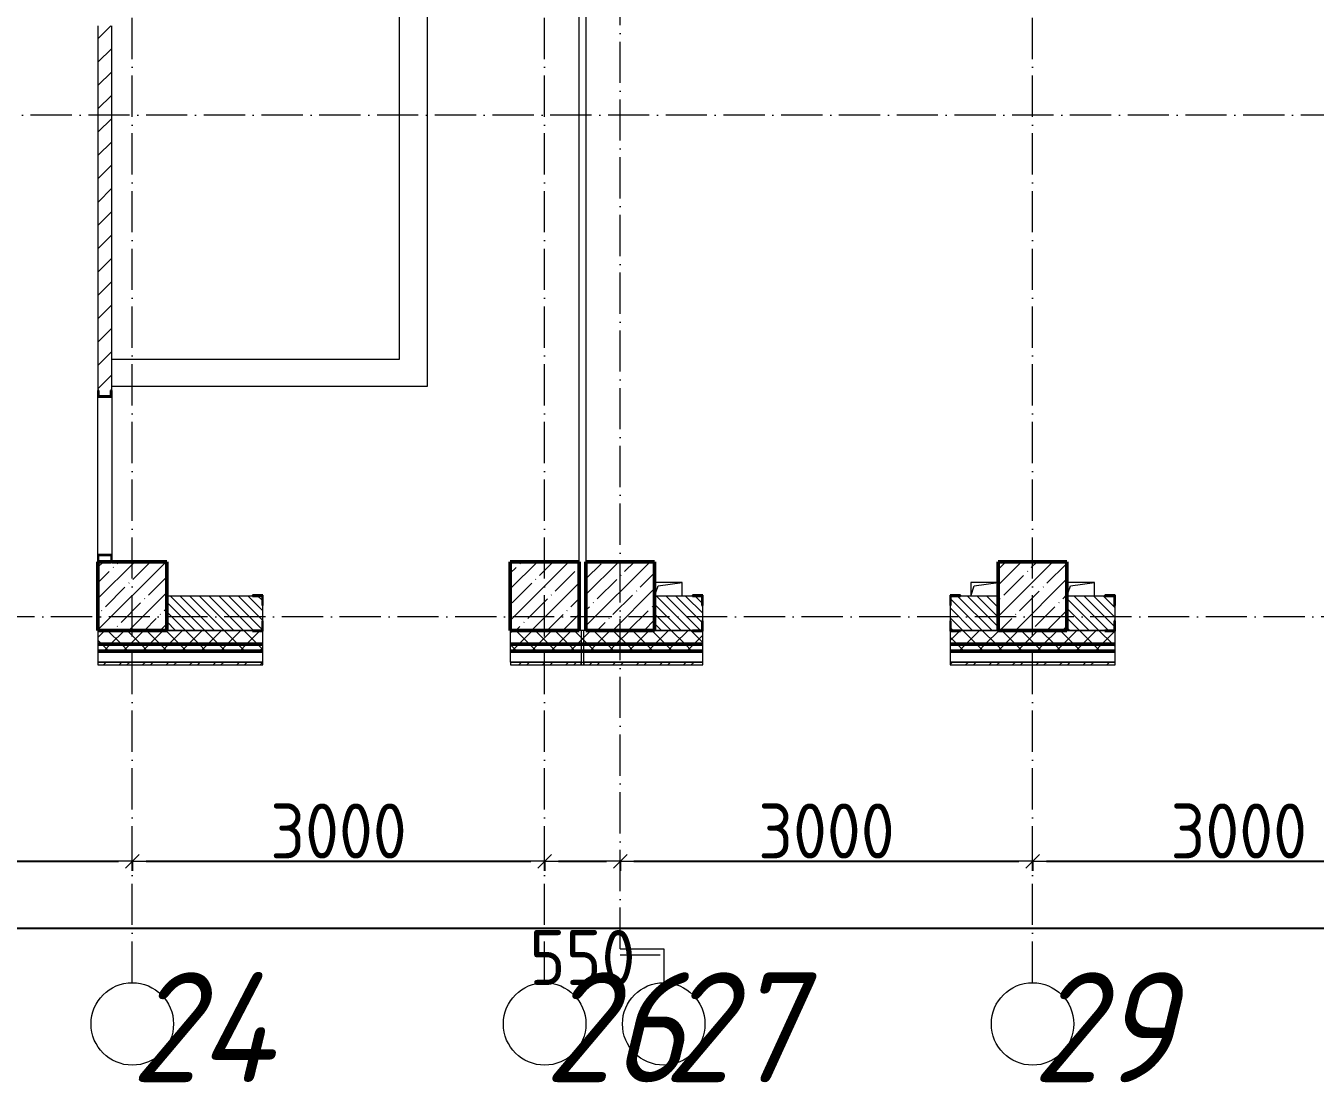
# Model space of a CAD drawing. Header units: millimetres. Extents: x -401725 to 250493, y 305116 to 802890.
# Drawn here: x 176704 to 186085, y 453809 to 461497 of the extents above; entities that cross this region are included whole.
import ezdxf

# ---------------------------------------------------------------- set-up
doc = ezdxf.new("R2010")
doc.units = ezdxf.units.MM
doc.linetypes.add('50_200_ШТРИХ_1Т_ш5_п1_п1_', pattern=[700, 500, -100, 0, -100])
for name, color, linetype, lineweight in [('A-____-____-DIMS', 7, 'Continuous', 9), ('A-FLOR-____-OTLN', 7, 'Continuous', 9), ('A-GENM-____-MCUT', 7, 'Continuous', 25), ('A-GENM-____-OTLN', 7, 'Continuous', 9), ('A-GENM-____-OTLN-1', 7, 'Continuous', 25), ('A-WALL-____-MCUT-2', 7, 'Continuous', 50), ('A-WALL-____-MCUT-3', 7, 'Continuous', 9), ('A-WALL-____-OTLN', 7, 'Continuous', 9), ('A-WALL-____-PATT-1', 7, 'Continuous', 9), ('A-WALL-FNSH-MCUT-1', 7, 'Continuous', 9), ('I-WALL-____-OTLN', 7, 'Continuous', 9), ('S-COLS-____-MCUT', 7, 'Continuous', 50), ('S-COLS-____-OTLN', 7, 'Continuous', 9), ('S-GRID-____-IDEN', 7, 'Continuous', 9), ('S-GRID-____-OTLN', 7, 'Continuous', 9), ('S-GRID-____-OTLN-1', 7, '50_200_ШТРИХ_1Т_ш5_п1_п1_', 9)]:
    doc.layers.add(name, color=color, linetype=linetype, lineweight=lineweight)
doc.styles.add('ISOCPEUR_I', font='isocpeui.ttf', dxfattribs={"width": 0.9, "height": 2.5})
doc.styles.add('СПДС', font='isocpeur.ttf', dxfattribs={"width": 0.9})
doc.dimstyles.new('Размера А3', dxfattribs={"dimtxt": 200, "dimasz": 100, "dimexe": 70, "dimexo": 100, "dimgap": 20, "dimtad": 1, "dimdec": 0, "dimrnd": 10, "dimzin": 0, "dimdsep": 46, "dimtxsty": 'СПДС', "dimblk": 'ARROWHEAD_6', "dimcen": 1, "dimclrd": 256, "dimclre": 256, "dimclrt": 256, "dimazin": 0, "dimtfac": 1, "dimtdec": 0, "dimtmove": 2, "dimatfit": 3, "dimfxl": 1, "dimtolj": 1, "dimtzin": 0, "dimarcsym": 0})
pattern_1 = [(45, (142429.06, 459015.94), (-70.71068, 70.71068), []), (135, (142429.06, 459015.94), (-70.71068, -70.71068), [])]
pattern_2 = [(135, (142429.057, 459015.94), (-35.35534, -35.35534), [])]
pattern_3 = [(45, (142429.06, 459015.94), (-85.53659, 85.53659), []), (45, (142486.08, 459015.94), (-85.53659, 85.53659), [])]

# ---------------------------------------------------------------- blocks, each defined once
blk = doc.blocks.new('BSC_Колонна _Прямоугольная - 500х500-V71-АР1_План отверстий 3 этажа в осях 1-64_А-ГГ')
at = {"layer": 'S-COLS-____-OTLN'}
h = blk.add_hatch(dxfattribs=at)
h.set_pattern_fill('FP_108', color=256, style=0, pattern_type=2)
h.set_pattern_definition([(45, (-41600, 1668.96), (-114.04925, 114.04925), []), (45, (-41485.95, 1668.96), (-114.04925, 114.04925), [201.613, -40.323, 3.353, -36.97])])
h.paths.add_polyline_path([(-250, -250), (250, -250), (250, 250), (-250, 250)], flags=0)
at = {"layer": 'S-COLS-____-MCUT'}
for p, q in [((250, 250), (-250, 250)), ((-250, 250), (-250, -250)), ((250, -250), (250, 250)), ((-250, -250), (250, -250))]:
    blk.add_line(p, q, dxfattribs=at)
blk = doc.blocks.new('BSC_Колонна _Прямоугольная - 500х500-V72-АР1_План отверстий 3 этажа в осях 1-64_А-ГГ')
at = {"layer": 'S-COLS-____-OTLN'}
h = blk.add_hatch(dxfattribs=at)
h.set_pattern_fill('FP_109', color=256, style=0, pattern_type=2)
h.set_pattern_definition([(45, (-38050, 1668.96), (-114.04925, 114.04925), []), (45, (-37935.95, 1668.96), (-114.04925, 114.04925), [201.613, -40.323, 3.353, -36.97])])
h.paths.add_polyline_path([(-250, -250), (250, -250), (250, 250), (-250, 250)], flags=0)
at = {"layer": 'S-COLS-____-MCUT'}
for p, q in [((250, 250), (-250, 250)), ((-250, 250), (-250, -250)), ((250, -250), (250, 250)), ((-250, -250), (250, -250))]:
    blk.add_line(p, q, dxfattribs=at)
blk = doc.blocks.new('BSC_Колонна _Прямоугольная - 500х500-V106-АР1_План отверстий 3 этажа в осях 1-64_А-ГГ')
at = {"layer": 'S-COLS-____-OTLN'}
h = blk.add_hatch(dxfattribs=at)
h.set_pattern_fill('FP_129', color=256, style=0, pattern_type=2)
h.set_pattern_definition([(45, (-38600, 1668.96), (-114.04925, 114.04925), []), (45, (-38485.95, 1668.96), (-114.04925, 114.04925), [201.613, -40.323, 3.353, -36.97])])
h.paths.add_polyline_path([(-250, -250), (250, -250), (250, 250), (-250, 250)], flags=0)
at = {"layer": 'S-COLS-____-MCUT'}
for p, q in [((250, 250), (-250, 250)), ((-250, 250), (-250, -250)), ((250, -250), (250, 250)), ((-250, -250), (250, -250))]:
    blk.add_line(p, q, dxfattribs=at)
blk = doc.blocks.new('BSC_Колонна _Прямоугольная - 500х500-V113-АР1_План отверстий 3 этажа в осях 1-64_А-ГГ')
at = {"layer": 'S-COLS-____-OTLN'}
h = blk.add_hatch(dxfattribs=at)
h.set_pattern_fill('FP_136', color=256, style=0, pattern_type=2)
h.set_pattern_definition([(45, (-35050, 1668.96), (-114.04925, 114.04925), []), (45, (-34935.95, 1668.96), (-114.04925, 114.04925), [201.613, -40.323, 3.353, -36.97])])
h.paths.add_polyline_path([(-150, -250), (250, -250), (250, 250), (-250, 250), (-250, -250), (-153, -250)], flags=0)
at = {"layer": 'S-COLS-____-MCUT'}
for p, q in [((-250, 250), (-250, -250)), ((-153, 250), (-247, 250)), ((250, 250), (-150, 250)), ((250, -250), (250, 250)), ((-250, -250), (250, -250))]:
    blk.add_line(p, q, dxfattribs=at)
blk = doc.blocks.new('Фахверк_СКБ_Уголок - 250_2700-27497298-АР1_План отверстий 3 этажа в осях 1-64_А-ГГ')
at = {"layer": 'A-GENM-____-MCUT'}
for p, q in [((200, 181), (125, 181)), ((125, 181), (125, 106)), ((125, 106), (131, 106)), ((131, 106), (131, 175)), ((131, 175), (200, 175)), ((200, 175), (200, 181)), ((131, -6), (125, -6)), ((125, -6), (125, -81)), ((125, -81), (200, -81)), ((131, -75), (131, -6)), ((200, -75), (131, -75)), ((200, -81), (200, -75))]:
    blk.add_line(p, q, dxfattribs=at)
blk = doc.blocks.new('154_Стойка_СКБ_Швеллер - СМ-2180_100-28318692-АР1_План отверстий 3 этажа в осях 1-64_А-ГГ')
at = {"layer": 'A-GENM-____-MCUT'}
for p, q in [((171, 50), (125, 50)), ((125, 50), (125, -50)), ((129.5, 42.4), (171, 42.4)), ((129.5, -42.4), (129.5, 42.4)), ((171, 42.4), (171, 50)), ((125, -50), (171, -50)), ((171, -42.4), (129.5, -42.4)), ((171, -50), (171, -42.4))]:
    blk.add_line(p, q, dxfattribs=at)
blk = doc.blocks.new('154_Фахверк_СКБ_Швеллер - Тип_100_3550_1-28320239-АР1_План отверстий 3 этажа в осях 1-64_А-ГГ')
at = {"layer": 'A-GENM-____-MCUT'}
for p, q in [((175, 50), (125, 50)), ((125, 50), (125, -50)), ((128, 47), (175, 47)), ((128, -47), (128, 47)), ((175, 47), (175, 50)), ((125, -50), (175, -50)), ((175, -47), (128, -47)), ((175, -50), (175, -47))]:
    blk.add_line(p, q, dxfattribs=at)
blk = doc.blocks.new('AR_Отверстие прямоугольное _в плите_ - AR_Отверстие прямоугольное _в плите_-30510712-АР1_План отверстий 3 этажа в осях 1-64_А-ГГ')
at = {"layer": 'A-GENM-____-OTLN'}
for p, q in [((100, 50), (-100, 50)), ((-100, -50), (-75, 25)), ((-75, 25), (100, 50)), ((100, -50), (100, 50))]:
    blk.add_line(p, q, dxfattribs=at)
blk = doc.blocks.new('AR_Отверстие прямоугольное _в плите_ - AR_Отверстие прямоугольное _в плите_-V177-АР1_План отверстий 3 этажа в осях 1-64_А-ГГ')
at = {"layer": 'A-GENM-____-OTLN'}
for p, q in [((100, 50), (-100, 50)), ((-100, 50), (-100, -50)), ((-100, -50), (-75, 25)), ((-75, 25), (100, 50))]:
    blk.add_line(p, q, dxfattribs=at)
blk = doc.blocks.new('Стены 7 - Стены 4-31196221-АР1_План отверстий 3 этажа в осях 1-64_А-ГГ')
at = {"layer": 'A-WALL-____-MCUT-3'}
for p, q in [((-1798.5, 41030.2), (-1798.5, 41010.2)), ((-1548.5, 41030.2), (-1798.5, 41030.2)), ((-1798.5, 41010.2), (-1548.5, 41010.2)), ((-1548.5, 41010.2), (-1548.5, 41030.2))]:
    blk.add_line(p, q, dxfattribs=at)
blk = doc.blocks.new('Ось сетки - Круг_Ø6_00__ISO-2_5_0_9K_-25732049-АР1_План отверстий 3 этажа в осях 1-64_А-ГГ')
at = {"layer": 'S-GRID-____-IDEN'}
blk.add_circle((0, 0), 3, dxfattribs=at)
blk = doc.blocks.new('ARROWHEAD_6')
at = {"color": 0, "linetype": 'Continuous'}
for p, q in [((0, 0), (-1, 0)), ((-0.5, -0.5), (0.5, 0.5))]:
    blk.add_line(p, q, dxfattribs=at)
blk = doc.blocks.new('*D2523')
at = {"layer": 'A-____-____-DIMS', "lineweight": -2, "transparency": 16777216}
for p, q in [((171479.1, 455423.5), (171479.1, 455347.4)), ((171579.1, 455417.4), (177379.1, 455417.4)), ((177479.1, 455423.5), (177479.1, 455347.4))]:
    blk.add_line(p, q, dxfattribs=at)
at = {"layer": 'Defpoints', "color": 0, "transparency": 16777216}
for p in [(171479.1, 455523.5), (177479.1, 455523.5), (177479.1, 455417.4)]:
    blk.add_point(p, dxfattribs=at)
at = {"layer": 'A-____-____-DIMS', "lineweight": -2, "transparency": 16777216, "xscale": 100, "yscale": 100, "zscale": 100, "rotation": 180}
blk.add_blockref('ARROWHEAD_6', (171479.1, 455417.4), dxfattribs=at)
at = {"layer": 'A-____-____-DIMS', "lineweight": -2, "transparency": 16777216, "xscale": 100, "yscale": 100, "zscale": 100}
blk.add_blockref('ARROWHEAD_6', (177479.1, 455417.4), dxfattribs=at)
at = {"layer": 'A-____-____-DIMS', "transparency": 16777216, "insert": (174479.1, 455637.4), "char_height": 400, "attachment_point": 5, "style": 'СПДС'}
blk.add_mtext('\\A1;6000', dxfattribs=at)
blk = doc.blocks.new('*D2524')
at = {"layer": 'A-____-____-DIMS', "lineweight": -2, "transparency": 16777216}
for p, q in [((177479.1, 455423.5), (177479.1, 455347.4)), ((177579.1, 455417.4), (180379.1, 455417.4)), ((180479.1, 455423.5), (180479.1, 455347.4))]:
    blk.add_line(p, q, dxfattribs=at)
at = {"layer": 'Defpoints', "color": 0, "transparency": 16777216}
for p in [(177479.1, 455523.5), (180479.1, 455523.5), (180479.1, 455417.4)]:
    blk.add_point(p, dxfattribs=at)
at = {"layer": 'A-____-____-DIMS', "lineweight": -2, "transparency": 16777216, "xscale": 100, "yscale": 100, "zscale": 100, "rotation": 180}
blk.add_blockref('ARROWHEAD_6', (177479.1, 455417.4), dxfattribs=at)
at = {"layer": 'A-____-____-DIMS', "lineweight": -2, "transparency": 16777216, "xscale": 100, "yscale": 100, "zscale": 100}
blk.add_blockref('ARROWHEAD_6', (180479.1, 455417.4), dxfattribs=at)
at = {"layer": 'A-____-____-DIMS', "transparency": 16777216, "insert": (178979.1, 455637.4), "char_height": 400, "attachment_point": 5, "style": 'СПДС'}
blk.add_mtext('\\A1;3000', dxfattribs=at)
blk = doc.blocks.new('*D2525')
at = {"layer": 'A-____-____-DIMS', "lineweight": -2, "transparency": 16777216}
for p, q in [((180479.1, 455423.5), (180479.1, 455347.4)), ((180579.1, 455417.4), (180929.1, 455417.4)), ((181029.1, 455423.5), (181029.1, 455347.4))]:
    blk.add_line(p, q, dxfattribs=at)
at = {"layer": 'Defpoints', "color": 0, "transparency": 16777216}
for p in [(180479.1, 455523.5), (181029.1, 455523.5), (181029.1, 455417.4)]:
    blk.add_point(p, dxfattribs=at)
at = {"layer": 'A-____-____-DIMS', "lineweight": -2, "transparency": 16777216, "xscale": 100, "yscale": 100, "zscale": 100, "rotation": 180}
blk.add_blockref('ARROWHEAD_6', (180479.1, 455417.4), dxfattribs=at)
at = {"layer": 'A-____-____-DIMS', "lineweight": -2, "transparency": 16777216, "xscale": 100, "yscale": 100, "zscale": 100}
blk.add_blockref('ARROWHEAD_6', (181029.1, 455417.4), dxfattribs=at)
at = {"layer": 'A-____-____-DIMS', "transparency": 16777216, "insert": (180754.1, 454717.4), "char_height": 400, "attachment_point": 5, "style": 'СПДС'}
blk.add_mtext('\\A1;550', dxfattribs=at)
blk = doc.blocks.new('*D2526')
at = {"layer": 'A-____-____-DIMS', "lineweight": -2, "transparency": 16777216}
for p, q in [((181029.1, 455423.5), (181029.1, 455347.4)), ((181129.1, 455417.4), (183929.1, 455417.4)), ((184029.1, 455423.5), (184029.1, 455347.4))]:
    blk.add_line(p, q, dxfattribs=at)
at = {"layer": 'Defpoints', "color": 0, "transparency": 16777216}
for p in [(181029.1, 455523.5), (184029.1, 455523.5), (184029.1, 455417.4)]:
    blk.add_point(p, dxfattribs=at)
at = {"layer": 'A-____-____-DIMS', "lineweight": -2, "transparency": 16777216, "xscale": 100, "yscale": 100, "zscale": 100, "rotation": 180}
blk.add_blockref('ARROWHEAD_6', (181029.1, 455417.4), dxfattribs=at)
at = {"layer": 'A-____-____-DIMS', "lineweight": -2, "transparency": 16777216, "xscale": 100, "yscale": 100, "zscale": 100}
blk.add_blockref('ARROWHEAD_6', (184029.1, 455417.4), dxfattribs=at)
at = {"layer": 'A-____-____-DIMS', "transparency": 16777216, "insert": (182529.1, 455637.4), "char_height": 400, "attachment_point": 5, "style": 'СПДС'}
blk.add_mtext('\\A1;3000', dxfattribs=at)
blk = doc.blocks.new('*D2527')
at = {"layer": 'A-____-____-DIMS', "lineweight": -2, "transparency": 16777216}
for p, q in [((184029.1, 455423.5), (184029.1, 455347.4)), ((184129.1, 455417.4), (186929.1, 455417.4)), ((187029.1, 455423.5), (187029.1, 455347.4))]:
    blk.add_line(p, q, dxfattribs=at)
at = {"layer": 'Defpoints', "color": 0, "transparency": 16777216}
for p in [(184029.1, 455523.5), (187029.1, 455523.5), (187029.1, 455417.4)]:
    blk.add_point(p, dxfattribs=at)
at = {"layer": 'A-____-____-DIMS', "lineweight": -2, "transparency": 16777216, "xscale": 100, "yscale": 100, "zscale": 100, "rotation": 180}
blk.add_blockref('ARROWHEAD_6', (184029.1, 455417.4), dxfattribs=at)
at = {"layer": 'A-____-____-DIMS', "lineweight": -2, "transparency": 16777216, "xscale": 100, "yscale": 100, "zscale": 100}
blk.add_blockref('ARROWHEAD_6', (187029.1, 455417.4), dxfattribs=at)
at = {"layer": 'A-____-____-DIMS', "transparency": 16777216, "insert": (185529.1, 455637.4), "char_height": 400, "attachment_point": 5, "style": 'СПДС'}
blk.add_mtext('\\A1;3000', dxfattribs=at)
blk = doc.blocks.new('*D2543')
at = {"layer": 'A-____-____-DIMS', "lineweight": -2, "transparency": 16777216}
for p, q in [((140079.1, 454935.3), (140079.1, 454859.2)), ((140179.1, 454929.2), (243479.1, 454929.2)), ((243579.1, 454935.3), (243579.1, 454859.2))]:
    blk.add_line(p, q, dxfattribs=at)
at = {"layer": 'Defpoints', "color": 0, "transparency": 16777216}
for p in [(140079.1, 455035.3), (243579.1, 455035.3), (243579.1, 454929.2)]:
    blk.add_point(p, dxfattribs=at)
at = {"layer": 'A-____-____-DIMS', "lineweight": -2, "transparency": 16777216, "xscale": 100, "yscale": 100, "zscale": 100, "rotation": 180}
blk.add_blockref('ARROWHEAD_6', (140079.1, 454929.2), dxfattribs=at)
at = {"layer": 'A-____-____-DIMS', "lineweight": -2, "transparency": 16777216, "xscale": 100, "yscale": 100, "zscale": 100}
blk.add_blockref('ARROWHEAD_6', (243579.1, 454929.2), dxfattribs=at)
at = {"layer": 'A-____-____-DIMS', "transparency": 16777216, "insert": (191829.1, 455149.2), "char_height": 400, "attachment_point": 5, "style": 'СПДС'}
blk.add_mtext('\\A1;103500', dxfattribs=at)

msp = doc.modelspace()

# ---------------------------------------------------------------- hatches: boundary and pattern name
at = {"layer": 'A-WALL-____-PATT-1'}
h = msp.add_hatch(dxfattribs=at)
h.set_pattern_fill('FP_4', color=256, style=0, pattern_type=2)
h.set_pattern_definition([(45, (142429.06, 459015.94), (-84.8528, 84.8528), [])])
h.paths.add_polyline_path([(177232.0567, 457596.983), (177326.0567, 457596.983), (177326.0567, 457643.983), (177232.0567, 457643.983)], flags=0)
h.paths.add_polyline_path([(177321.4567, 458801.483), (177321.4567, 458842.983), (177329.0567, 458842.983), (177329.0567, 461496.983), (177229.0567, 461496.983), (177229.9086, 458842.983), (177236.6567, 458842.983), (177236.6567, 458801.483)], flags=0)
h.paths.add_polyline_path([(177326.0567, 461499.983), (177326.0567, 461546.983), (177329.0567, 461546.983), (177329.0567, 464196.983), (177229.0567, 464196.983), (177229.0567, 461546.983), (177232.0567, 461546.983), (177232.0567, 461499.983), (177279.1123, 461499.983)], flags=0)
h = msp.add_hatch(dxfattribs=at)
h.set_pattern_fill('FP_6', color=256, style=0, pattern_type=2)
h.set_pattern_definition(pattern_2)
h.paths.add_polyline_path([(178423.0567, 457096.983), (178423.0567, 457165.983), (178429.0567, 457165.983), (178429.0567, 457277.983), (178423.0567, 457277.983), (178423.0567, 457346.983), (177729.0567, 457346.983), (177729.0567, 457096.983), (178354.0567, 457096.983)], flags=0)
h = msp.add_hatch(dxfattribs=at)
h.set_pattern_fill('FP_6', color=256, style=0, pattern_type=2)
h.set_pattern_definition(pattern_2)
h.paths.add_polyline_path([(183435.0567, 457096.983), (183779.0567, 457096.983), (183779.0567, 457346.983), (183435.0567, 457346.983), (183435.0567, 457277.983), (183429.0567, 457277.983), (183429.0567, 457165.983), (183435.0567, 457165.983), (183435.0567, 457101.2687)], flags=0)
h.paths.add_polyline_path([(181623.0567, 457096.983), (181623.0567, 457165.983), (181629.0567, 457165.983), (181629.0567, 457277.983), (181623.0567, 457277.983), (181623.0567, 457346.983), (181279.0567, 457346.983), (181279.0567, 457096.983), (181554.0567, 457096.983)], flags=0)
h = msp.add_hatch(dxfattribs=at)
h.set_pattern_fill('FP_6', color=256, style=0, pattern_type=2)
h.set_pattern_definition(pattern_2)
h.paths.add_polyline_path([(186779.0567, 457096.983), (186779.0567, 457346.983), (186435.0567, 457346.983), (186435.0567, 457277.983), (186429.0567, 457277.983), (186429.0567, 457165.983), (186435.0567, 457165.983), (186435.0567, 457096.983), (186601.987, 457096.983)], flags=0)
h.paths.add_polyline_path([(184623.0567, 457096.983), (184623.0567, 457165.983), (184629.0567, 457165.983), (184629.0567, 457277.983), (184623.0567, 457277.983), (184623.0567, 457346.983), (184279.0567, 457346.983), (184279.0567, 457096.983), (184554.0567, 457096.983)], flags=0)
h = msp.add_hatch(dxfattribs=at)
h.set_pattern_fill('FP_1', color=256, style=0, pattern_type=2)
h.set_pattern_definition(pattern_1)
h.paths.add_polyline_path([(243179.0567, 456996.983), (243679.0567, 456996.983), (243679.0567, 457096.983), (234654.0567, 457096.983), (234654.0567, 457090.983), (234579.0567, 457090.983), (234579.0567, 456996.983), (243160.8442, 456996.983)], flags=0)
h.paths.add_polyline_path([(231672.3263, 456996.983), (232779.0567, 456996.983), (232779.0567, 457090.983), (232704.0567, 457090.983), (232704.0567, 457096.983), (224829.0567, 457096.983), (224829.0567, 456996.983), (231429.0567, 456996.983)], flags=0)
h.paths.add_polyline_path([(223829.0567, 456996.983), (223829.0567, 457096.983), (222704.0567, 457096.983), (222704.0567, 457090.983), (222629.0567, 457090.983), (222629.0567, 456996.983), (223718.737, 456996.983)], flags=0)
h.paths.add_polyline_path([(220829.0567, 456996.983), (220829.0567, 457090.983), (220754.0567, 457090.983), (220754.0567, 457096.983), (219704.0567, 457096.983), (219704.0567, 457090.983), (219629.0567, 457090.983), (219629.0567, 456996.983), (220183.8085, 456996.983)], flags=0)
h.paths.add_polyline_path([(217829.0567, 456996.983), (217829.0567, 457096.983), (216704.0567, 457096.983), (216704.0567, 457090.983), (216629.0567, 457090.983), (216629.0567, 456996.983), (216704.0567, 456996.983)], flags=0)
h.paths.add_polyline_path([(213429.0567, 456996.983), (214829.0567, 456996.983), (214829.0567, 457096.983), (213504.0567, 457096.983), (213504.0567, 457090.983), (213429.0567, 457090.983)], flags=0)
h.paths.add_polyline_path([(211346.487, 456996.983), (211629.0567, 456996.983), (211629.0567, 457090.983), (211554.0567, 457090.983), (211554.0567, 457096.983), (210504.0567, 457096.983), (210504.0567, 457090.983), (210429.0567, 457090.983), (210429.0567, 456996.983), (210462.7549, 456996.983)], flags=0)
h.paths.add_polyline_path([(208629.0567, 456996.983), (208629.0567, 457096.983), (207504.0567, 457096.983), (207504.0567, 457090.983), (207429.0567, 457090.983), (207429.0567, 456996.983), (207504.0567, 456996.983)], flags=0)
h.paths.add_polyline_path([(205279.0567, 456996.983), (205629.0567, 456996.983), (205629.0567, 457090.983), (205554.0567, 457090.983), (205554.0567, 457096.983), (204504.0567, 457096.983), (204504.0567, 457090.983), (204429.0567, 457090.983), (204429.0567, 456996.983), (205160.362, 456996.983)], flags=0)
h.paths.add_polyline_path([(202629.0567, 456996.983), (202629.0567, 457090.983), (202554.0567, 457090.983), (202554.0567, 457096.983), (201504.0567, 457096.983), (201504.0567, 457090.983), (201429.0567, 457090.983), (201429.0567, 456996.983), (202509.1656, 456996.983)], flags=0)
h.paths.add_polyline_path([(199629.0567, 456996.983), (199629.0567, 457090.983), (199554.0567, 457090.983), (199554.0567, 457096.983), (198504.0567, 457096.983), (198504.0567, 457090.983), (198429.0567, 457090.983), (198429.0567, 456996.983), (198974.237, 456996.983)], flags=0)
h.paths.add_polyline_path([(195439.3085, 456996.983), (196629.0567, 456996.983), (196629.0567, 457090.983), (196554.0567, 457090.983), (196554.0567, 457096.983), (195504.0567, 457096.983), (195504.0567, 457090.983), (195429.0567, 457090.983), (195429.0567, 456996.983), (195435.0567, 456996.983)], flags=0)
h.paths.add_polyline_path([(192429.0567, 456996.983), (193629.0567, 456996.983), (193629.0567, 457090.983), (193554.0567, 457090.983), (193554.0567, 457096.983), (192504.0567, 457096.983), (192504.0567, 457090.983), (192429.0567, 457090.983)], flags=0)
h.paths.add_polyline_path([(187485.7192, 456996.983), (187629.0567, 456996.983), (187629.0567, 457090.983), (187554.0567, 457090.983), (187554.0567, 457096.983), (186504.0567, 457096.983), (186504.0567, 457090.983), (186429.0567, 457090.983), (186429.0567, 456996.983), (187279.0567, 456996.983)], flags=0)
h.paths.add_polyline_path([(184629.0567, 456996.983), (184629.0567, 457090.983), (184554.0567, 457090.983), (184554.0567, 457096.983), (183504.0567, 457096.983), (183504.0567, 457090.983), (183429.0567, 457090.983), (183429.0567, 456996.983), (184623.0567, 456996.983)], flags=0)
h.paths.add_polyline_path([(181299.5942, 456996.983), (181629.0567, 456996.983), (181629.0567, 457090.983), (181554.0567, 457091.6258), (181554.0567, 457096.983), (180229.0567, 457096.983), (180229.0567, 456996.983)], flags=0)
h.paths.add_polyline_path([(177764.6656, 456996.983), (178429.0567, 456996.983), (178429.0567, 457090.983), (178354.0567, 457090.983), (178354.0567, 457096.983), (177229.0567, 457096.983), (177229.0567, 456996.983)], flags=0)
h.paths.add_polyline_path([(175429.0567, 456996.983), (175429.0567, 457090.983), (175354.0567, 457090.983), (175354.0567, 457096.983), (174304.0567, 457096.983), (174304.0567, 457090.983), (174229.0567, 457090.983), (174229.737, 456996.983), (175423.0567, 456996.983)], flags=0)
h.paths.add_polyline_path([(172429.0567, 456996.983), (172429.0567, 457090.983), (172354.0567, 457090.983), (172354.0567, 457096.983), (171229.0567, 457096.983), (171229.0567, 456996.983), (171578.5406, 456996.983)], flags=0)
h.paths.add_polyline_path([(169429.0567, 456996.983), (169429.0567, 457090.983), (169354.0567, 457090.983), (169354.0567, 457096.983), (168229.0567, 457096.983), (168229.0567, 456996.983), (168927.3441, 456996.983)], flags=0)
h.paths.add_polyline_path([(166429.0567, 456996.983), (166429.0567, 457090.983), (166354.0567, 457090.983), (166354.0567, 457096.983), (165304.0567, 457096.983), (165304.0567, 457090.983), (165229.0567, 457090.983), (165229.0567, 456996.983), (165392.4156, 456996.983)], flags=0)
h.paths.add_polyline_path([(156555.0941, 456996.983), (157429.0567, 456996.983), (157429.0567, 457090.983), (157354.0567, 457090.983), (157354.0567, 457096.983), (156304.0567, 457096.983), (156304.0567, 457090.983), (156229.0567, 457090.983), (156229.0567, 456996.983)], flags=0)
h.paths.add_polyline_path([(154787.6298, 456996.983), (155229.0567, 456996.983), (155229.0567, 457090.983), (155154.0567, 457090.983), (155154.0567, 457096.983), (149904.0567, 457096.983), (149904.0567, 457090.983), (149829.0567, 457090.983), (149829.0567, 456996.983), (153329.0567, 456996.983)], flags=0)
h.paths.add_polyline_path([(147717.7727, 456996.983), (148829.0567, 456996.983), (148829.0567, 457090.983), (148754.0567, 457090.983), (148754.0567, 457096.983), (139979.0567, 457096.983), (139979.0567, 456996.983), (145950.3084, 456996.983)], flags=0)
h = msp.add_hatch(dxfattribs=at)
h.set_pattern_fill('FP_1', color=256, style=0, pattern_type=2)
h.set_pattern_definition(pattern_1)
h.paths.add_polyline_path([(243679.0567, 456946.983), (243779.0567, 456946.983), (243779.0567, 456996.983), (234579.0567, 456996.983), (234579.0567, 456946.983), (243160.8442, 456946.983)], flags=0)
h.paths.add_polyline_path([(231672.3263, 456946.983), (232779.0567, 456946.983), (232779.0567, 456996.983), (224829.0567, 456996.983), (224829.0567, 456946.983), (230788.5942, 456946.983)], flags=0)
h.paths.add_polyline_path([(223718.737, 456946.983), (223829.0567, 456946.983), (223829.0567, 456996.983), (222629.0567, 456996.983), (222629.0567, 456946.983), (222835.0049, 456946.983)], flags=0)
h.paths.add_polyline_path([(219629.0567, 456946.983), (220829.0567, 456946.983), (220829.0567, 456996.983), (219629.0567, 456996.983)], flags=0)
h.paths.add_polyline_path([(216648.8799, 456946.983), (217829.0567, 456946.983), (217829.0567, 456996.983), (216629.0567, 456996.983), (216629.0567, 456946.983)], flags=0)
h.paths.add_polyline_path([(214829.0567, 456946.983), (214829.0567, 456996.983), (213429.0567, 456996.983), (213429.0567, 456946.983), (213997.6835, 456946.983)], flags=0)
h.paths.add_polyline_path([(211629.0567, 456946.983), (211629.0567, 456996.983), (210429.0567, 456996.983), (210429.0567, 456946.983), (211346.487, 456946.983)], flags=0)
h.paths.add_polyline_path([(208629.0567, 456946.983), (208629.0567, 456996.983), (207429.0567, 456996.983), (207429.0567, 456946.983)], flags=0)
h.paths.add_polyline_path([(205629.0567, 456946.983), (205629.0567, 456996.983), (204429.0567, 456996.983), (204429.0567, 456946.983), (205160.362, 456946.983)], flags=0)
h.paths.add_polyline_path([(201429.0567, 456946.983), (202629.0567, 456946.983), (202629.0567, 456996.983), (201429.0567, 456996.983)], flags=0)
h.paths.add_polyline_path([(198429.0567, 456946.983), (199629.0567, 456946.983), (199629.0567, 456996.983), (198429.0567, 456996.983)], flags=0)
h.paths.add_polyline_path([(195439.3085, 456946.983), (196629.0567, 456946.983), (196629.0567, 456996.983), (195429.0567, 456996.983), (195429.0567, 456946.983)], flags=0)
h.paths.add_polyline_path([(193629.0567, 456946.983), (193629.0567, 456996.983), (192429.0567, 456996.983), (192429.0567, 456946.983), (192788.112, 456946.983)], flags=0)
h.paths.add_polyline_path([(187485.7192, 456946.983), (187629.0567, 456946.983), (187629.0567, 456996.983), (186429.0567, 456996.983), (186429.0567, 456946.983), (186601.987, 456946.983)], flags=0)
h.paths.add_polyline_path([(184629.0567, 456946.983), (184629.0567, 456996.983), (183429.0567, 456996.983), (183429.0567, 456946.983), (183950.7906, 456946.983)], flags=0)
h.paths.add_polyline_path([(181299.5942, 456946.983), (181629.0567, 456946.983), (181629.0567, 456996.983), (180229.0567, 456996.983), (180229.0567, 456946.983)], flags=0)
h.paths.add_polyline_path([(178429.0567, 456946.983), (178429.0567, 456996.983), (177229.0567, 456996.983), (177229.0567, 456946.983), (177764.6656, 456946.983)], flags=0)
h.paths.add_polyline_path([(175429.0567, 456946.983), (175429.0567, 456996.983), (174229.0567, 456996.983), (174229.737, 456946.983)], flags=0)
h.paths.add_polyline_path([(172429.0567, 456946.983), (172429.0567, 456996.983), (171229.0567, 456996.983), (171229.0567, 456946.983), (171578.5406, 456946.983)], flags=0)
h.paths.add_polyline_path([(169429.0567, 456946.983), (169429.0567, 456996.983), (168229.0567, 456996.983), (168229.0567, 456946.983), (168927.3441, 456946.983)], flags=0)
h.paths.add_polyline_path([(165392.4156, 456946.983), (166429.0567, 456946.983), (166429.0567, 456996.983), (165229.0567, 456996.983), (165229.0567, 456946.983)], flags=0)
h.paths.add_polyline_path([(156229.0567, 456946.983), (157429.0567, 456946.983), (157429.0567, 456996.983), (156229.0567, 456996.983)], flags=0)
h.paths.add_polyline_path([(155229.0567, 456946.983), (155229.0567, 456996.983), (149829.0567, 456996.983), (149829.0567, 456946.983), (154787.6298, 456946.983)], flags=0)
h.paths.add_polyline_path([(148601.5048, 456946.983), (148829.0567, 456946.983), (148829.0567, 456996.983), (139879.0567, 456996.983), (139879.0567, 456946.983), (147717.7727, 456946.983)], flags=0)
h = msp.add_hatch(dxfattribs=at)
h.set_pattern_fill('FP_3', color=256, style=0, pattern_type=2)
h.set_pattern_definition(pattern_3)
h.paths.add_polyline_path([(180744.0567, 456846.983), (180744.0567, 456866.983), (180230.0567, 456866.983), (180230.0567, 456846.983)], flags=0)
h.paths.add_polyline_path([(178429.0567, 456846.983), (178429.0567, 456866.983), (177229.0567, 456866.983), (177229.0567, 456846.983), (177764.6656, 456846.983)], flags=0)
h.paths.add_polyline_path([(175429.0567, 456846.983), (175429.0567, 456866.983), (174230.0567, 456866.983), (174230.0567, 456846.983)], flags=0)
h.paths.add_polyline_path([(172429.0567, 456846.983), (172429.0567, 456866.983), (171229.0567, 456866.983), (171229.0567, 456846.983), (171578.5406, 456846.983)], flags=0)
h.paths.add_polyline_path([(168927.3441, 456846.983), (169429.0567, 456846.983), (169429.0567, 456866.983), (168230.0567, 456866.983), (168230.0567, 456846.983)], flags=0)
h.paths.add_polyline_path([(166429.0567, 456846.983), (166429.0567, 456866.983), (165229.0567, 456866.983), (165229.0567, 456846.983), (165392.4156, 456846.983)], flags=0)
h.paths.add_polyline_path([(156555.0941, 456846.983), (157429.0567, 456846.983), (157429.0567, 456866.983), (156229.0567, 456866.983), (156229.0567, 456846.983)], flags=0)
h.paths.add_polyline_path([(155229.0567, 456846.983), (155229.0567, 456866.983), (149829.0567, 456866.983), (149829.0567, 456846.983), (154787.6298, 456846.983)], flags=0)
h.paths.add_polyline_path([(148601.5048, 456846.983), (148829.0567, 456846.983), (148829.0567, 456866.983), (139749.0567, 456866.983), (139749.0567, 456846.983), (147717.7727, 456846.983)], flags=0)
h = msp.add_hatch(dxfattribs=at)
h.set_pattern_fill('FP_3', color=256, style=0, pattern_type=2)
h.set_pattern_definition(pattern_3)
h.paths.add_polyline_path([(213997.6835, 456846.983), (214294.0567, 456846.983), (214294.0567, 456866.983), (213430.0567, 456866.983), (213430.0567, 456846.983)], flags=0)
h.paths.add_polyline_path([(211629.0567, 456846.983), (211629.0567, 456866.983), (210429.0567, 456866.983), (210429.0567, 456846.983), (211346.487, 456846.983)], flags=0)
h.paths.add_polyline_path([(208629.0567, 456846.983), (208629.0567, 456866.983), (207429.0567, 456866.983), (207429.0567, 456846.983)], flags=0)
h.paths.add_polyline_path([(205160.362, 456846.983), (205629.0567, 456846.983), (205629.0567, 456866.983), (204430.0567, 456866.983), (204430.0567, 456846.983)], flags=0)
h.paths.add_polyline_path([(201429.0567, 456846.983), (202629.0567, 456846.983), (202629.0567, 456866.983), (201429.0567, 456866.983)], flags=0)
h.paths.add_polyline_path([(198974.237, 456846.983), (199629.0567, 456846.983), (199629.0567, 456866.983), (198430.0567, 456866.983), (198430.0567, 456846.983)], flags=0)
h.paths.add_polyline_path([(196629.0567, 456846.983), (196629.0567, 456866.983), (195429.0567, 456866.983), (195429.0567, 456846.983), (196323.0406, 456846.983)], flags=0)
h.paths.add_polyline_path([(193629.0567, 456846.983), (193629.0567, 456866.983), (192429.0567, 456866.983), (192429.0567, 456846.983), (192788.112, 456846.983)], flags=0)
h.paths.add_polyline_path([(187485.7192, 456846.983), (187629.0567, 456846.983), (187629.0567, 456866.983), (186429.0567, 456866.983), (186429.0567, 456846.983), (186601.987, 456846.983)], flags=0)
h.paths.add_polyline_path([(183429.0567, 456846.983), (184629.0567, 456846.983), (184629.0567, 456866.983), (183429.0567, 456866.983)], flags=0)
h.paths.add_polyline_path([(180764.0567, 456846.983), (181629.0567, 456846.983), (181629.0567, 456866.983), (180764.0567, 456866.983)], flags=0)

# ---------------------------------------------------------------- linework, layer by layer
at = {"layer": 'A-FLOR-____-OTLN'}
for p, q in [((180779.0567, 464346.983), (180779.0567, 457596.983)), ((180729.0567, 457596.983), (180729.0567, 464196.983))]:
    msp.add_line(p, q, dxfattribs=at)
at = {"layer": 'A-WALL-____-MCUT-2'}
for p, q in [((177229.0567, 456996.983), (178429.0567, 456996.983)), ((180229.0567, 456996.983), (181629.0567, 456996.983)), ((183429.0567, 456996.983), (184629.0567, 456996.983)), ((177229.0567, 456946.983), (178429.0567, 456946.983)), ((180229.0567, 456946.983), (181629.0567, 456946.983)), ((183429.0567, 456946.983), (184629.0567, 456946.983))]:
    msp.add_line(p, q, dxfattribs=at)
at = {"layer": 'A-WALL-____-MCUT-3'}
for p, q in [((178354.0567, 457346.983), (177729.0567, 457346.983)), ((181554.0567, 457346.983), (181279.0567, 457346.983)), ((183779.0567, 457346.983), (183504.0567, 457346.983)), ((184554.0567, 457346.983), (184279.0567, 457346.983)), ((178429.0567, 457165.983), (178429.0567, 457277.983)), ((181629.0567, 457165.983), (181629.0567, 457277.983)), ((183429.0567, 457277.983), (183429.0567, 457165.983)), ((184629.0567, 457165.983), (184629.0567, 457277.983)), ((177229.0567, 457096.983), (177229.0567, 456866.983)), ((178354.0567, 457096.983), (177729.0567, 457096.983)), ((177729.0567, 457096.983), (178354.0567, 457096.983)), ((178429.0567, 456866.983), (178429.0567, 457090.983)), ((180229.0567, 457096.983), (180229.0567, 456866.983)), ((180779.0567, 457096.983), (180729.0567, 457096.983)), ((181554.0567, 457096.983), (181279.0567, 457096.983)), ((181279.0567, 457096.983), (181554.0567, 457096.983)), ((181629.0567, 456866.983), (181629.0567, 457090.983)), ((183429.0567, 457090.983), (183429.0567, 456866.983)), ((183779.0567, 457096.983), (183504.0567, 457096.983)), ((183504.0567, 457096.983), (183779.0567, 457096.983)), ((184554.0567, 457096.983), (184279.0567, 457096.983)), ((184279.0567, 457096.983), (184554.0567, 457096.983)), ((184629.0567, 456866.983), (184629.0567, 457090.983)), ((177229.0567, 456866.983), (178429.0567, 456866.983)), ((180229.0567, 456866.983), (181629.0567, 456866.983)), ((183429.0567, 456866.983), (184629.0567, 456866.983))]:
    msp.add_line(p, q, dxfattribs=at)
at = {"layer": 'A-WALL-FNSH-MCUT-1'}
for p, q in [((177229.0567, 461496.983), (177229.0567, 458842.983)), ((177329.0567, 458842.983), (177329.0567, 461496.983)), ((178429.0567, 456866.983), (177229.0567, 456866.983)), ((177229.0567, 456866.983), (177229.0567, 456846.983)), ((178429.0567, 456846.983), (178429.0567, 456866.983)), ((180744.0567, 456866.983), (180230.0567, 456866.983)), ((180230.0567, 456866.983), (180230.0567, 456846.983)), ((180744.0567, 456846.983), (180744.0567, 456866.983)), ((181629.0567, 456866.983), (180764.0567, 456866.983)), ((180764.0567, 456866.983), (180764.0567, 456846.983)), ((181629.0567, 456846.983), (181629.0567, 456866.983)), ((184629.0567, 456866.983), (183429.0567, 456866.983)), ((183429.0567, 456866.983), (183429.0567, 456846.983)), ((184629.0567, 456846.983), (184629.0567, 456866.983)), ((177229.0567, 456846.983), (178429.0567, 456846.983)), ((180230.0567, 456846.983), (180744.0567, 456846.983)), ((180764.0567, 456846.983), (181629.0567, 456846.983)), ((183429.0567, 456846.983), (184629.0567, 456846.983))]:
    msp.add_line(p, q, dxfattribs=at)
at = {"layer": 'I-WALL-____-OTLN'}
for p, q in [((179424.0567, 459071.983), (179424.0567, 464196.983)), ((179624.0567, 464196.983), (179624.0567, 458871.983)), ((177329.0567, 459071.983), (179424.0567, 459071.983)), ((179624.0567, 458871.983), (177329.0567, 458871.983)), ((177229.0567, 457646.983), (177229.0567, 458796.983)), ((177329.0567, 458796.983), (177329.0567, 457646.983))]:
    msp.add_line(p, q, dxfattribs=at)
at = {"layer": 'S-GRID-____-OTLN'}
for p, q in [((181029.0567, 454779.728), (181345.2, 454779.728)), ((181029.0567, 454737.3363), (181319.6368, 454737.3363)), ((181345.2, 454779.728), (181345.2, 454533.3346))]:
    msp.add_line(p, q, dxfattribs=at)
at = {"layer": 'S-GRID-____-OTLN-1', "color": 251, "ltscale": 0.6, "true_color": 0x636466}
for p, q in [((177479.0567, 454533.3346), (177479.0567, 469166.4803)), ((180479.0567, 454533.3346), (180479.0567, 469166.4803)), ((181029.0567, 454779.728), (181029.0567, 469166.4803)), ((184029.0567, 454533.3346), (184029.0567, 469166.4803)), ((246355.527, 460846.983), (137760.2865, 460846.983)), ((246503.4633, 457196.983), (137760.2865, 457196.983))]:
    msp.add_line(p, q, dxfattribs=at)

# ---------------------------------------------------------------- block references
at = {"layer": 'A-GENM-____-OTLN'}
for name, p in [('AR_Отверстие прямоугольное _в плите_ - AR_Отверстие прямоугольное _в плите_-30510712-АР1_План отверстий 3 этажа в осях 1-64_А-ГГ', (181379.0567, 457396.983)), ('AR_Отверстие прямоугольное _в плите_ - AR_Отверстие прямоугольное _в плите_-V177-АР1_План отверстий 3 этажа в осях 1-64_А-ГГ', (183679.0567, 457396.983)), ('AR_Отверстие прямоугольное _в плите_ - AR_Отверстие прямоугольное _в плите_-30510712-АР1_План отверстий 3 этажа в осях 1-64_А-ГГ', (184379.0567, 457396.983))]:
    msp.add_blockref(name, p, dxfattribs=at)
at = {"layer": 'A-GENM-____-OTLN-1'}
for name, p, rotation in [('154_Стойка_СКБ_Швеллер - СМ-2180_100-28318692-АР1_План отверстий 3 этажа в осях 1-64_А-ГГ', (177279.0567, 458671.983), 89.99999999999991), ('154_Фахверк_СКБ_Швеллер - Тип_100_3550_1-28320239-АР1_План отверстий 3 этажа в осях 1-64_А-ГГ', (177279.0567, 457771.983), 269.9999999999999), ('Фахверк_СКБ_Уголок - 250_2700-27497298-АР1_План отверстий 3 этажа в осях 1-64_А-ГГ', (178554.0567, 457271.983), 180), ('Фахверк_СКБ_Уголок - 250_2700-27497298-АР1_План отверстий 3 этажа в осях 1-64_А-ГГ', (181754.0567, 457271.983), 180), ('Фахверк_СКБ_Уголок - 250_2700-27497298-АР1_План отверстий 3 этажа в осях 1-64_А-ГГ', (184754.0567, 457271.983), 180)]:
    msp.add_blockref(name, p, dxfattribs=dict(at, rotation=rotation))
msp.add_blockref('Фахверк_СКБ_Уголок - 250_2700-27497298-АР1_План отверстий 3 этажа в осях 1-64_А-ГГ', (183304.0567, 457171.983), dxfattribs=at)
at = {"layer": 'A-WALL-____-OTLN', "rotation": 89.9999999999999}
msp.add_blockref('Стены 7 - Стены 4-31196221-АР1_План отверстий 3 этажа в осях 1-64_А-ГГ', (221774.2987, 458645.4947), dxfattribs=at)
at = {"layer": 'S-COLS-____-OTLN'}
for name, p in [('BSC_Колонна _Прямоугольная - 500х500-V113-АР1_План отверстий 3 этажа в осях 1-64_А-ГГ', (177479.0567, 457346.983)), ('BSC_Колонна _Прямоугольная - 500х500-V72-АР1_План отверстий 3 этажа в осях 1-64_А-ГГ', (180479.0567, 457346.983)), ('BSC_Колонна _Прямоугольная - 500х500-V106-АР1_План отверстий 3 этажа в осях 1-64_А-ГГ', (181029.0567, 457346.983)), ('BSC_Колонна _Прямоугольная - 500х500-V71-АР1_План отверстий 3 этажа в осях 1-64_А-ГГ', (184029.0567, 457346.983))]:
    msp.add_blockref(name, p, dxfattribs=at)
at = {"layer": 'S-GRID-____-IDEN', "xscale": 99.99999999999993, "yscale": 99.99999999999993, "zscale": 99.99999999999993}
for p in [(177479.0567, 454233.3346), (180479.0567, 454233.3346), (181345.2, 454233.3346), (184029.0567, 454233.3346)]:
    msp.add_blockref('Ось сетки - Круг_Ø6_00__ISO-2_5_0_9K_-25732049-АР1_План отверстий 3 этажа в осях 1-64_А-ГГ', p, dxfattribs=at)

# ---------------------------------------------------------------- texts
at = {"layer": 'S-GRID-____-IDEN', "char_height": 800, "attachment_point": 1, "style": 'ISOCPEUR_I'}
for s, insert, width in [('24', (177466.7935, 454609.363), 425.696062), ('26', (180475.7935, 454609.363), 404.0505), ('27', (181341.9368, 454609.363), 404.0505), ('29', (184025.7935, 454609.363), 404.0505)]:
    msp.add_mtext(s, dxfattribs=dict(at, insert=insert, width=width))

# ---------------------------------------------------------------- dimensions: what is measured, and where the dimension line sits
at = {"layer": 'A-____-____-DIMS'}
for base, p1, p2, picture, middle in [((177479.0567, 455417.418), (171479.0567, 455523.484), (177479.0567, 455523.484), '*D2523', (174479.0567, 455637.418)), ((180479.0567, 455417.418), (177479.0567, 455523.484), (180479.0567, 455523.484), '*D2524', (178979.0567, 455637.418)), ((184029.0567, 455417.418), (181029.0567, 455523.484), (184029.0567, 455523.484), '*D2526', (182529.0567, 455637.418)), ((187029.0567, 455417.418), (184029.0567, 455523.484), (187029.0567, 455523.484), '*D2527', (185529.0567, 455637.418)), ((181029.0567, 455417.418), (180479.0567, 455523.484), (181029.0567, 455523.484), '*D2525', (180754.0567, 454717.418)), ((243579.0567, 454929.2109), (140079.0567, 455035.2769), (243579.0567, 455035.2769), '*D2543', (191829.0567, 455149.2109))]:
    dim = msp.add_linear_dim(base=base, p1=p1, p2=p2, dimstyle='Размера А3', override={"dimtxt": 400}, dxfattribs=at)
    dim.commit()
    dim.dimension.update_dxf_attribs({"geometry": picture, "text_midpoint": middle})

doc.saveas('drawing.dxf')
